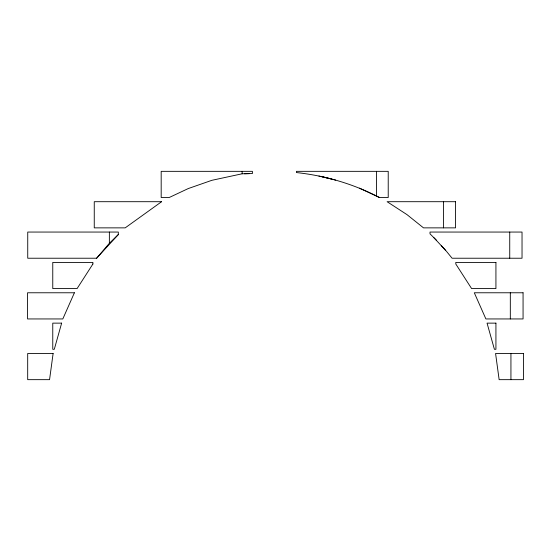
<?xml version="1.0" encoding="UTF-8"?>
<svg xmlns="http://www.w3.org/2000/svg" width="551" height="551" viewBox="0 0 551 551"><rect width="100%" height="100%" fill="white"/><g stroke="black" fill="none" stroke-linecap="round" stroke-linejoin="round"><path stroke-width="0.83" d="M96.611 258.226L109.367 243.273L118.327 234.554L118.327 232.054L27.736 232.054L27.736 258.226L96.611 258.226L118.327 234.554M433.988 237.798L446.124 250.912L452.089 258.226L522.031 258.226L522.031 232.054L430.014 232.054L430.014 233.844L436.53 240.326M242.151 173.785L211.853 180.315L188.228 188.573L169.205 197.513L161.181 197.513L161.181 171.34L252.392 171.34L252.392 173.558L242.151 173.785L242.151 171.34M244.451 173.758L249.052 173.634M379.46 197.513L388.221 197.513L388.221 171.34L296.438 171.34L296.438 172.559C325.359 175.693 353.673 183.993 379.46 197.513L359.41 188.139M318.926 176.065L320.606 176.451M321.453 176.644L329.87 178.641M330.71 178.848L331.55 179.054M321.791 176.602L335.607 180.087M445.614 250.354L443.162 247.661M442.887 247.358L441.248 245.526M510.935 353.487L510.935 379.66M510.322 292.774L510.322 318.946M509.737 232.054L509.737 258.226M443.583 201.7L443.583 227.866M376.581 171.34L376.581 195.991M109.367 232.054L109.367 243.273M53.116 353.487L49.556 379.66L27.688 379.66L27.688 353.487L53.116 353.487M61.636 323.134L54.294 349.3L52.765 349.3L52.765 323.134L61.636 323.134M74.399 292.774L62.814 318.946L27.55 318.946L27.55 292.774L74.399 292.774M92.899 264.005L77.092 288.586L52.765 288.586L52.765 262.414L92.899 262.414L92.899 264.005M161.595 201.7L125.194 227.866L94.255 227.866L94.255 201.7L161.595 201.7M455.553 201.7L387.098 201.7L407.003 214.635L423.505 227.866L455.553 227.866L455.553 201.7M495.928 262.414L455.801 262.414L455.801 264.005L471.608 288.586L495.928 288.586L495.928 262.414M523.064 292.774L474.301 292.774L485.886 318.946L523.064 318.946L523.064 292.774M495.928 323.134L487.056 323.134L494.405 349.3L495.928 349.3L495.928 323.134M523.45 353.487L495.576 353.487L499.137 379.66L523.45 379.66L523.45 353.487"/></g></svg>
